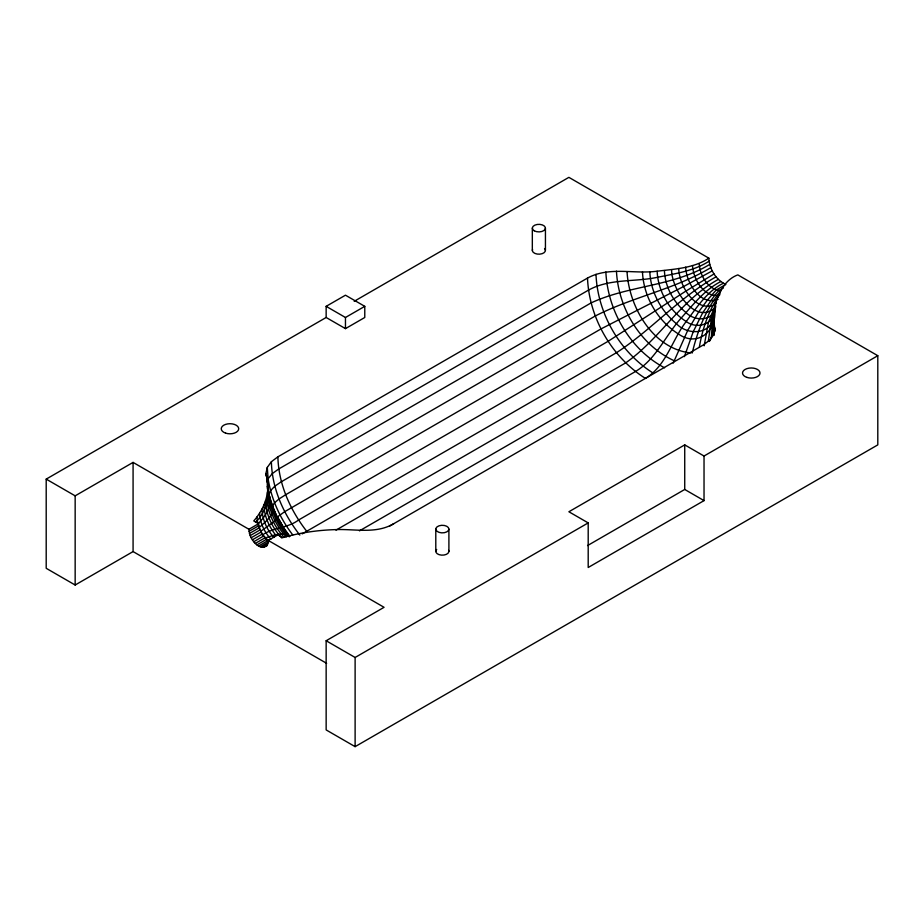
<?xml version="1.0" encoding="UTF-8"?>
<svg xmlns="http://www.w3.org/2000/svg" width="924" height="924" viewBox="0 0 924 924"><rect width="100%" height="100%" fill="white"/><g stroke="black" fill="none" stroke-linecap="round" stroke-linejoin="round"><path stroke-width="1.39" d="M673.18 363.155L687.768 330.307L698.821 311.688L707.183 300.346L716.204 290.021L725.86 284.442C715.846 279.926 709.389 268.965 708.858 258.166C693.728 268.283 674.716 269.011 657.149 271.206C633.945 274.301 609.043 266.262 587.502 278.078L277.881 456.826L271.379 461.723L267.29 467.428L265.893 473.55C271.032 490.298 268.722 509.713 255.544 522.21M709.401 341.406C716.862 328.967 711.63 313.767 716.412 300.543C720.281 289.847 726.541 278.979 737.826 274.89L877.8 355.705L877.8 444.883L355.116 746.65L326.149 729.925L326.149 640.748L384.072 607.311L268.237 540.424L262.023 534.234L258.246 525.271M711.318 337.757L712.531 320.616L714.841 309.898L711.353 319.265L708.385 341.014M268.237 540.424L267.648 543.901L265.973 546.292M714.471 308.974L713.282 330.446L714.148 335.297M715.014 307.53L715.234 304.735M716.216 303.037L716.412 300.543M715.118 330.942L713.94 322.118M719.738 294.929L719.946 292.284M657.149 271.206C657.992 291.245 669.265 310.764 686.197 321.506C696.684 329.556 713.94 324.601 714.795 310.314C716.574 331.358 697.366 347.516 678.297 333.899C657.403 320.651 643.508 296.569 642.469 271.852M267.198 545.587C259.24 551.097 251.305 540.448 249.503 533.425L259.159 527.858L258.581 523.712L253.754 520.917C262.635 510.81 268.63 497.562 267.752 483.91M704.169 345.784L708.442 322.372L716.285 302.633M699.295 347.366C702.459 328.956 708.431 310.741 719.242 295.345C703.776 297.482 693.219 279.117 692.538 265.546M715.338 328.239L713.94 334.361L709.851 340.055L703.337 344.952L389.489 526.16M684.395 356.629L693.208 331.762L702.725 312.728L714.356 295.784L718.641 290.667L723.469 287.884M713.986 315.165C712.519 334.731 687.849 335.886 676.541 323.827C661.11 311.076 650.531 291.811 649.826 271.644M692.215 353.014C697.585 330.677 705.982 308.535 720.928 290.76C708.061 289.766 699.884 275.606 699.214 263.744M267.371 481.312L268.11 478.736L267.29 467.428M715.8 305.821C714.344 321.552 695.01 321.933 685.908 312.485C673.492 302.24 664.991 286.752 664.425 270.536M266.713 539.928L262.682 534.8L259.055 527.708C264.853 522.072 274.925 515.222 272.511 505.913L274.532 502.806L279.002 498.995L285.643 494.744L595.252 315.996C632.455 296.985 674.728 289.281 710.799 267.648M714.876 307.981C694.548 325.629 671.078 287.803 671.621 269.623M587.502 278.078C589.166 318.041 611.642 356.964 645.414 378.401C666.423 365.638 671.91 340.067 686.197 321.506C696.881 307.403 707.01 291.291 723.342 283.252M265.003 538.022C272.707 535.758 282.478 531.184 289.893 536.382L283.264 527.2L277.454 516.92L284.696 511.677L601.05 328.886L683.541 286.567L712.254 270.871M260.672 531.335L273.481 522.118L277.454 517.775L272.511 505.913M326.149 317.486L326.149 306.341L345.461 295.195L364.772 306.341L364.772 317.486L345.461 328.632L326.149 317.486L46.2 479.117L46.2 568.295L75.156 585.019L133.079 551.582L326.634 663.328M354.204 301.305L568.884 177.35L708.858 258.166M326.149 306.341L345.461 317.486L364.772 306.341M46.2 479.117L75.156 495.841L133.079 462.404L248.926 529.279L249.503 533.425M709.078 261.192C693.762 271.125 675.144 273.608 657.599 277.281C634.592 282.213 609.574 278.343 588.38 290.194L278.771 468.953L272.245 473.642L268.11 478.736C271.356 499.179 280.157 518.572 292.769 534.927M248.926 529.279L258.581 523.712M709.736 264.391C673.527 286.544 628.713 285.216 590.99 302.968L281.381 481.716L274.809 486.197L270.547 490.656L268.872 494.79C272.753 509.609 279.452 523.642 289.004 535.654M249.076 531.3L258.732 525.733M250.219 535.597L259.875 530.029M251.189 537.756L260.834 532.178M252.379 539.812L262.023 534.234M714.033 273.966L686.082 290.968L608.188 341.256L298.579 520.004C287.711 528.297 274.082 527.05 262.682 534.8M253.754 541.718L263.409 536.151M716.1 276.83C679.325 297.251 651.524 330.007 616.458 352.714L302.183 533.887M255.278 543.428L264.934 537.849M256.907 544.86L266.551 539.293M718.387 279.383C681.092 299.665 659.84 339.131 625.606 362.924L335.978 530.145M258.581 546.003L277.881 534.857L282.709 537.641C301.143 532.351 320.293 529.798 339.454 529.533C357.669 529.417 377.073 533.529 393.728 523.712M260.256 546.8L268.699 541.926M720.824 281.543C704.573 289.836 693.104 304.724 681.15 318.087C665.384 335.539 656.225 359.147 635.365 371.575L359.459 530.861M261.885 547.239L267.914 543.751M263.409 547.297L267.024 545.206M718.029 299.376C700.357 306.468 686.116 282.536 685.7 267.128M715.13 304.804C695.229 312.786 679.186 285.839 678.724 268.491M704.03 456.029L684.73 444.883L568.884 511.757L588.195 522.903L588.195 567.498L704.03 500.612L704.03 456.029L877.8 355.705M326.149 640.748L355.116 657.472L588.195 522.903M587.572 545.564L684.73 489.466L704.03 500.612M690.852 352.968C653.002 348.822 629.071 307.218 627.061 271.956M674.485 360.868C640.297 345.426 618.26 308.038 616.458 271.148M664.587 367.798C629.995 349.549 607.68 310.649 605.855 271.956M652.91 372.926C619.715 351.871 597.62 313.606 595.98 274.312M289.304 536.856C277.373 523.18 270.074 505.878 267.475 487.976M287.595 536.44C273.885 520.963 266.759 500.3 267.29 479.672M286.163 536.913C275.283 524.74 267.937 508.881 267.452 492.411M283.957 537.144C273.92 526.126 267.14 511.665 266.678 496.638M281.797 537.999C272.372 527.985 265.927 514.714 265.511 500.843M273.908 537.479C266.967 529.706 262.289 519.588 261.977 509.089M270.94 539.131C264.38 532.109 259.91 522.811 259.609 513.12M306.849 531.473C290.24 510.163 278.528 484.13 277.881 456.826M299.85 535.1C283.518 514.16 272.014 488.565 271.379 461.723M275.537 534.869C268.884 526.345 264.206 515.927 263.941 505.001M277.454 516.92L283.553 527.477M272.915 506.976L269.496 496.534C272.222 507.114 264.795 516.909 257.854 524.058L256.872 517.07M269.9 498.336L267.406 486.313L268.353 492.18M266.69 476.599L267.094 482.143M265.893 473.55L266.077 476.137M684.73 444.883L684.73 489.466M545.437 228.113L545.437 250.404M532.328 228.113L532.328 250.404M448.902 529.082A6.549 3.788 0 0 1 439.073 532.363A6.549 3.788 0 0 1 439.073 525.802A6.549 3.788 0 0 1 448.902 529.082L448.902 551.374M435.793 529.082L435.793 551.374M355.116 657.472L355.116 746.65M345.461 317.486L345.461 328.632M133.079 462.404L133.079 551.582M75.156 495.841L75.156 585.019M448.671 550.392A6.549 3.788 0 0 1 441.487 555.128A6.549 3.788 0 0 1 436.671 549.48M544.559 248.521A6.549 3.788 0 0 1 539.731 254.158A6.549 3.788 0 0 1 532.547 249.434M746.892 377.396A8.732 5.047 0 0 0 760.002 373.03A8.732 5.047 0 0 0 746.892 368.653A8.732 5.047 0 0 0 746.892 377.396M225.595 433.125A8.732 5.047 0 0 0 238.704 428.759A8.732 5.047 0 0 0 225.595 424.393A8.732 5.047 0 0 0 225.595 433.125M534.245 230.792A6.549 3.788 0 0 0 545.206 229.094A6.549 3.788 0 0 0 537.191 224.463A6.549 3.788 0 0 0 534.245 230.792"/></g></svg>
